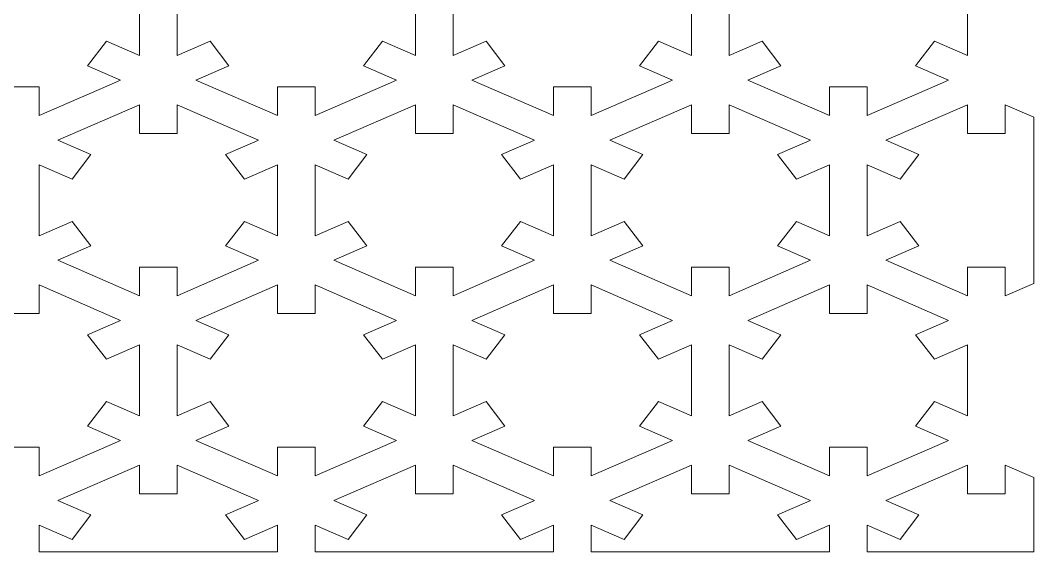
# Model space of a CAD drawing. Header units: millimetres. Extents: x -1200 to 1200, y -590 to 590.
# Drawn here: x 75 to 1200, y -590 to 0 of the extents above; entities that cross this region are included whole.
import ezdxf

# ---------------------------------------------------------------- set-up
doc = ezdxf.new("R2010")
doc.units = ezdxf.units.MM
doc.header["$MEASUREMENT"] = 0
doc.layers.add('Layer 1', color=7, linetype='Continuous')

msp = doc.modelspace()

# ---------------------------------------------------------------- linework, layer by layer
at = {"layer": 'Layer 1', "color": 250, "lineweight": 9}
for points, knots in [([(-16.7009, 28.7387), (-16.7009, 28.7387), (0.2729, 50.9028), (0.2729, 50.9028), (0.2729, 50.9028), (-36.4021, 66.8659), (-36.4021, 66.8659), (-36.4021, 66.8659), (54.1144, 106.264), (54.1144, 106.264), (54.1144, 106.264), (54.1144, 74.3412), (54.1144, 74.3412), (54.1144, 74.3412), (54.1233, 74.3412), (54.1233, 74.3412), (54.1233, 74.3412), (95.8897, 74.3414), (95.8897, 74.3414), (95.8897, 74.3414), (95.8983, 74.3414), (95.8983, 74.3414), (95.8983, 74.3414), (95.898, 106.2632), (95.898, 106.2632), (95.898, 106.2632), (186.4109, 66.8671), (186.4109, 66.8671), (186.4109, 66.8671), (149.7317, 50.9024), (149.7317, 50.9024), (149.7317, 50.9024), (170.619, 23.628), (170.619, 23.628), (170.619, 23.628), (170.6253, 23.6307), (170.6253, 23.6307), (170.6253, 23.6307), (170.6274, 23.628), (170.6274, 23.628), (170.6274, 23.628), (207.2942, 39.5874), (207.2942, 39.5874), (207.2942, 39.5874), (207.2943, -39.2088), (207.2943, -39.2088), (207.2943, -39.2088), (170.6276, -23.2494), (170.6276, -23.2494), (170.6276, -23.2494), (170.6255, -23.2521), (170.6255, -23.2521), (170.6255, -23.2521), (170.6192, -23.2494), (170.6192, -23.2494), (170.6192, -23.2494), (149.7319, -50.5238), (149.7319, -50.5238), (149.7319, -50.5238), (186.4111, -66.4886), (186.4111, -66.4886), (186.4111, -66.4886), (173.8065, -71.9748), (173.8065, -71.9748), (173.8065, -71.9748), (95.8976, -105.8852), (95.8976, -105.8852), (95.8976, -105.8852), (95.8975, -73.9626), (95.8975, -73.9626), (95.8975, -73.9626), (95.8888, -73.9626), (95.8888, -73.9626), (95.8888, -73.9626), (54.1228, -73.9624), (54.1228, -73.9624), (54.1228, -73.9624), (54.1141, -73.9624), (54.1141, -73.9624), (54.1141, -73.9624), (54.1141, -105.8852), (54.1141, -105.8852), (54.1141, -105.8852), (-36.4029, -66.4869), (-36.4029, -66.4869), (-36.4029, -66.4869), (0.2721, -50.5237), (0.2721, -50.5237), (0.2721, -50.5237), (0.2721, -50.5235), (0.2721, -50.5235), (0.2721, -50.5235), (-20.6155, -23.2491), (-20.6155, -23.2491), (-20.6155, -23.2491), (-57.29, -39.212), (-57.29, -39.212), (-57.29, -39.212), (-57.2902, 39.5909), (-57.2902, 39.5909), (-57.2902, 39.5909), (-20.615, 23.6277), (-20.615, 23.6277), (-20.615, 23.6277), (-16.7009, 28.7387), (-16.7009, 28.7387)], [0, 0, 0, 0, 0.028571429, 0.028571429, 0.028571429, 0.057142857, 0.057142857, 0.057142857, 0.085714286, 0.085714286, 0.085714286, 0.114285714, 0.114285714, 0.114285714, 0.142857143, 0.142857143, 0.142857143, 0.171428571, 0.171428571, 0.171428571, 0.2, 0.2, 0.2, 0.228571429, 0.228571429, 0.228571429, 0.257142857, 0.257142857, 0.257142857, 0.285714286, 0.285714286, 0.285714286, 0.314285714, 0.314285714, 0.314285714, 0.342857143, 0.342857143, 0.342857143, 0.371428571, 0.371428571, 0.371428571, 0.4, 0.4, 0.4, 0.428571429, 0.428571429, 0.428571429, 0.457142857, 0.457142857, 0.457142857, 0.485714286, 0.485714286, 0.485714286, 0.514285714, 0.514285714, 0.514285714, 0.542857143, 0.542857143, 0.542857143, 0.571428571, 0.571428571, 0.571428571, 0.6, 0.6, 0.6, 0.628571429, 0.628571429, 0.628571429, 0.657142857, 0.657142857, 0.657142857, 0.685714286, 0.685714286, 0.685714286, 0.714285714, 0.714285714, 0.714285714, 0.742857143, 0.742857143, 0.742857143, 0.771428571, 0.771428571, 0.771428571, 0.8, 0.8, 0.8, 0.828571429, 0.828571429, 0.828571429, 0.857142857, 0.857142857, 0.857142857, 0.885714286, 0.885714286, 0.885714286, 0.914285714, 0.914285714, 0.914285714, 0.942857143, 0.942857143, 0.942857143, 0.971428571, 0.971428571, 0.971428571, 1, 1, 1, 1]), ([(289.6673, 28.7387), (289.6673, 28.7387), (306.6414, 50.9028), (306.6414, 50.9028), (306.6414, 50.9028), (269.9663, 66.8659), (269.9663, 66.8659), (269.9663, 66.8659), (360.4831, 106.264), (360.4831, 106.264), (360.4831, 106.264), (360.4831, 74.3412), (360.4831, 74.3412), (360.4831, 74.3412), (360.4916, 74.3412), (360.4916, 74.3412), (360.4916, 74.3412), (402.2583, 74.3414), (402.2583, 74.3414), (402.2583, 74.3414), (402.2668, 74.3414), (402.2668, 74.3414), (402.2668, 74.3414), (402.2666, 106.2632), (402.2666, 106.2632), (402.2666, 106.2632), (492.7794, 66.8671), (492.7794, 66.8671), (492.7794, 66.8671), (456.1001, 50.9024), (456.1001, 50.9024), (456.1001, 50.9024), (476.9876, 23.628), (476.9876, 23.628), (476.9876, 23.628), (476.9938, 23.6307), (476.9938, 23.6307), (476.9938, 23.6307), (476.9959, 23.628), (476.9959, 23.628), (476.9959, 23.628), (513.6625, 39.5874), (513.6625, 39.5874), (513.6625, 39.5874), (513.6627, -39.2088), (513.6627, -39.2088), (513.6627, -39.2088), (476.9961, -23.2494), (476.9961, -23.2494), (476.9961, -23.2494), (476.994, -23.2521), (476.994, -23.2521), (476.994, -23.2521), (476.9878, -23.2494), (476.9878, -23.2494), (476.9878, -23.2494), (456.1003, -50.5238), (456.1003, -50.5238), (456.1003, -50.5238), (492.7796, -66.4886), (492.7796, -66.4886), (492.7796, -66.4886), (480.1748, -71.9748), (480.1748, -71.9748), (480.1748, -71.9748), (402.2662, -105.8852), (402.2662, -105.8852), (402.2662, -105.8852), (402.266, -73.9626), (402.266, -73.9626), (402.266, -73.9626), (402.2575, -73.9626), (402.2575, -73.9626), (402.2575, -73.9626), (360.4912, -73.9624), (360.4912, -73.9624), (360.4912, -73.9624), (360.4826, -73.9624), (360.4826, -73.9624), (360.4826, -73.9624), (360.4826, -105.8852), (360.4826, -105.8852), (360.4826, -105.8852), (269.9655, -66.4869), (269.9655, -66.4869), (269.9655, -66.4869), (306.6406, -50.5237), (306.6406, -50.5237), (306.6406, -50.5237), (306.6406, -50.5235), (306.6406, -50.5235), (306.6406, -50.5235), (285.753, -23.2491), (285.753, -23.2491), (285.753, -23.2491), (249.0784, -39.212), (249.0784, -39.212), (249.0784, -39.212), (249.0782, 39.5909), (249.0782, 39.5909), (249.0782, 39.5909), (285.7535, 23.6277), (285.7535, 23.6277), (285.7535, 23.6277), (289.6673, 28.7387), (289.6673, 28.7387)], [0, 0, 0, 0, 0.028571429, 0.028571429, 0.028571429, 0.057142857, 0.057142857, 0.057142857, 0.085714286, 0.085714286, 0.085714286, 0.114285714, 0.114285714, 0.114285714, 0.142857143, 0.142857143, 0.142857143, 0.171428571, 0.171428571, 0.171428571, 0.2, 0.2, 0.2, 0.228571429, 0.228571429, 0.228571429, 0.257142857, 0.257142857, 0.257142857, 0.285714286, 0.285714286, 0.285714286, 0.314285714, 0.314285714, 0.314285714, 0.342857143, 0.342857143, 0.342857143, 0.371428571, 0.371428571, 0.371428571, 0.4, 0.4, 0.4, 0.428571429, 0.428571429, 0.428571429, 0.457142857, 0.457142857, 0.457142857, 0.485714286, 0.485714286, 0.485714286, 0.514285714, 0.514285714, 0.514285714, 0.542857143, 0.542857143, 0.542857143, 0.571428571, 0.571428571, 0.571428571, 0.6, 0.6, 0.6, 0.628571429, 0.628571429, 0.628571429, 0.657142857, 0.657142857, 0.657142857, 0.685714286, 0.685714286, 0.685714286, 0.714285714, 0.714285714, 0.714285714, 0.742857143, 0.742857143, 0.742857143, 0.771428571, 0.771428571, 0.771428571, 0.8, 0.8, 0.8, 0.828571429, 0.828571429, 0.828571429, 0.857142857, 0.857142857, 0.857142857, 0.885714286, 0.885714286, 0.885714286, 0.914285714, 0.914285714, 0.914285714, 0.942857143, 0.942857143, 0.942857143, 0.971428571, 0.971428571, 0.971428571, 1, 1, 1, 1]), ([(596.0357, 28.7387), (596.0357, 28.7387), (613.0098, 50.9028), (613.0098, 50.9028), (613.0098, 50.9028), (576.3347, 66.8659), (576.3347, 66.8659), (576.3347, 66.8659), (666.8513, 106.264), (666.8513, 106.264), (666.8513, 106.264), (666.8513, 74.3412), (666.8513, 74.3412), (666.8513, 74.3412), (666.86, 74.3412), (666.86, 74.3412), (666.86, 74.3412), (708.6266, 74.3414), (708.6266, 74.3414), (708.6266, 74.3414), (708.6352, 74.3414), (708.6352, 74.3414), (708.6352, 74.3414), (708.635, 106.2632), (708.635, 106.2632), (708.635, 106.2632), (799.1478, 66.8671), (799.1478, 66.8671), (799.1478, 66.8671), (762.4684, 50.9024), (762.4684, 50.9024), (762.4684, 50.9024), (783.3559, 23.628), (783.3559, 23.628), (783.3559, 23.628), (783.3622, 23.6307), (783.3622, 23.6307), (783.3622, 23.6307), (783.3643, 23.628), (783.3643, 23.628), (783.3643, 23.628), (820.0311, 39.5874), (820.0311, 39.5874), (820.0311, 39.5874), (820.0312, -39.2088), (820.0312, -39.2088), (820.0312, -39.2088), (783.3645, -23.2494), (783.3645, -23.2494), (783.3645, -23.2494), (783.3624, -23.2521), (783.3624, -23.2521), (783.3624, -23.2521), (783.3561, -23.2494), (783.3561, -23.2494), (783.3561, -23.2494), (762.4686, -50.5238), (762.4686, -50.5238), (762.4686, -50.5238), (799.1479, -66.4886), (799.1479, -66.4886), (799.1479, -66.4886), (786.5431, -71.9748), (786.5431, -71.9748), (786.5431, -71.9748), (708.6345, -105.8852), (708.6345, -105.8852), (708.6345, -105.8852), (708.6344, -73.9626), (708.6344, -73.9626), (708.6344, -73.9626), (708.6258, -73.9626), (708.6258, -73.9626), (708.6258, -73.9626), (666.8595, -73.9624), (666.8595, -73.9624), (666.8595, -73.9624), (666.851, -73.9624), (666.851, -73.9624), (666.851, -73.9624), (666.851, -105.8852), (666.851, -105.8852), (666.851, -105.8852), (576.3338, -66.4869), (576.3338, -66.4869), (576.3338, -66.4869), (613.009, -50.5237), (613.009, -50.5237), (613.009, -50.5237), (613.009, -50.5235), (613.009, -50.5235), (613.009, -50.5235), (592.1214, -23.2491), (592.1214, -23.2491), (592.1214, -23.2491), (555.4467, -39.212), (555.4467, -39.212), (555.4467, -39.212), (555.4464, 39.5909), (555.4464, 39.5909), (555.4464, 39.5909), (592.1219, 23.6277), (592.1219, 23.6277), (592.1219, 23.6277), (596.0357, 28.7387), (596.0357, 28.7387)], [0, 0, 0, 0, 0.028571429, 0.028571429, 0.028571429, 0.057142857, 0.057142857, 0.057142857, 0.085714286, 0.085714286, 0.085714286, 0.114285714, 0.114285714, 0.114285714, 0.142857143, 0.142857143, 0.142857143, 0.171428571, 0.171428571, 0.171428571, 0.2, 0.2, 0.2, 0.228571429, 0.228571429, 0.228571429, 0.257142857, 0.257142857, 0.257142857, 0.285714286, 0.285714286, 0.285714286, 0.314285714, 0.314285714, 0.314285714, 0.342857143, 0.342857143, 0.342857143, 0.371428571, 0.371428571, 0.371428571, 0.4, 0.4, 0.4, 0.428571429, 0.428571429, 0.428571429, 0.457142857, 0.457142857, 0.457142857, 0.485714286, 0.485714286, 0.485714286, 0.514285714, 0.514285714, 0.514285714, 0.542857143, 0.542857143, 0.542857143, 0.571428571, 0.571428571, 0.571428571, 0.6, 0.6, 0.6, 0.628571429, 0.628571429, 0.628571429, 0.657142857, 0.657142857, 0.657142857, 0.685714286, 0.685714286, 0.685714286, 0.714285714, 0.714285714, 0.714285714, 0.742857143, 0.742857143, 0.742857143, 0.771428571, 0.771428571, 0.771428571, 0.8, 0.8, 0.8, 0.828571429, 0.828571429, 0.828571429, 0.857142857, 0.857142857, 0.857142857, 0.885714286, 0.885714286, 0.885714286, 0.914285714, 0.914285714, 0.914285714, 0.942857143, 0.942857143, 0.942857143, 0.971428571, 0.971428571, 0.971428571, 1, 1, 1, 1]), ([(902.4043, 28.7387), (902.4043, 28.7387), (919.3781, 50.9028), (919.3781, 50.9028), (919.3781, 50.9028), (882.7032, 66.8659), (882.7032, 66.8659), (882.7032, 66.8659), (973.22, 106.264), (973.22, 106.264), (973.22, 106.264), (973.22, 74.3412), (973.22, 74.3412), (973.22, 74.3412), (973.2285, 74.3412), (973.2285, 74.3412), (973.2285, 74.3412), (1014.995, 74.3414), (1014.995, 74.3414), (1014.995, 74.3414), (1015.0035, 74.3414), (1015.0035, 74.3414), (1015.0035, 74.3414), (1015.0033, 106.2632), (1015.0033, 106.2632), (1015.0033, 106.2632), (1105.516, 66.8671), (1105.516, 66.8671), (1105.516, 66.8671), (1068.837, 50.9024), (1068.837, 50.9024), (1068.837, 50.9024), (1089.7245, 23.628), (1089.7245, 23.628), (1089.7245, 23.628), (1089.7307, 23.6307), (1089.7307, 23.6307), (1089.7307, 23.6307), (1089.7328, 23.628), (1089.7328, 23.628), (1089.7328, 23.628), (1126.3994, 39.5874), (1126.3994, 39.5874), (1126.3994, 39.5874), (1126.3996, -39.2088), (1126.3996, -39.2088), (1126.3996, -39.2088), (1089.733, -23.2494), (1089.733, -23.2494), (1089.733, -23.2494), (1089.7309, -23.2521), (1089.7309, -23.2521), (1089.7309, -23.2521), (1089.7247, -23.2494), (1089.7247, -23.2494), (1089.7247, -23.2494), (1068.8372, -50.5238), (1068.8372, -50.5238), (1068.8372, -50.5238), (1105.5163, -66.4886), (1105.5163, -66.4886), (1105.5163, -66.4886), (1092.9117, -71.9748), (1092.9117, -71.9748), (1092.9117, -71.9748), (1015.0029, -105.8852), (1015.0029, -105.8852), (1015.0029, -105.8852), (1015.0027, -73.9626), (1015.0027, -73.9626), (1015.0027, -73.9626), (1014.9941, -73.9626), (1014.9941, -73.9626), (1014.9941, -73.9626), (973.228, -73.9624), (973.228, -73.9624), (973.228, -73.9624), (973.2195, -73.9624), (973.2195, -73.9624), (973.2195, -73.9624), (973.2195, -105.8852), (973.2195, -105.8852), (973.2195, -105.8852), (882.7024, -66.4869), (882.7024, -66.4869), (882.7024, -66.4869), (919.3772, -50.5237), (919.3772, -50.5237), (919.3772, -50.5237), (919.3772, -50.5235), (919.3772, -50.5235), (919.3772, -50.5235), (898.4898, -23.2491), (898.4898, -23.2491), (898.4898, -23.2491), (861.8153, -39.212), (861.8153, -39.212), (861.8153, -39.212), (861.8151, 39.5909), (861.8151, 39.5909), (861.8151, 39.5909), (898.4902, 23.6277), (898.4902, 23.6277), (898.4902, 23.6277), (902.4043, 28.7387), (902.4043, 28.7387)], [0, 0, 0, 0, 0.028571429, 0.028571429, 0.028571429, 0.057142857, 0.057142857, 0.057142857, 0.085714286, 0.085714286, 0.085714286, 0.114285714, 0.114285714, 0.114285714, 0.142857143, 0.142857143, 0.142857143, 0.171428571, 0.171428571, 0.171428571, 0.2, 0.2, 0.2, 0.228571429, 0.228571429, 0.228571429, 0.257142857, 0.257142857, 0.257142857, 0.285714286, 0.285714286, 0.285714286, 0.314285714, 0.314285714, 0.314285714, 0.342857143, 0.342857143, 0.342857143, 0.371428571, 0.371428571, 0.371428571, 0.4, 0.4, 0.4, 0.428571429, 0.428571429, 0.428571429, 0.457142857, 0.457142857, 0.457142857, 0.485714286, 0.485714286, 0.485714286, 0.514285714, 0.514285714, 0.514285714, 0.542857143, 0.542857143, 0.542857143, 0.571428571, 0.571428571, 0.571428571, 0.6, 0.6, 0.6, 0.628571429, 0.628571429, 0.628571429, 0.657142857, 0.657142857, 0.657142857, 0.685714286, 0.685714286, 0.685714286, 0.714285714, 0.714285714, 0.714285714, 0.742857143, 0.742857143, 0.742857143, 0.771428571, 0.771428571, 0.771428571, 0.8, 0.8, 0.8, 0.828571429, 0.828571429, 0.828571429, 0.857142857, 0.857142857, 0.857142857, 0.885714286, 0.885714286, 0.885714286, 0.914285714, 0.914285714, 0.914285714, 0.942857143, 0.942857143, 0.942857143, 0.971428571, 0.971428571, 0.971428571, 1, 1, 1, 1]), ([(360.4828, -239.2409), (360.4828, -239.2409), (323.8081, -223.278), (323.8081, -223.278), (323.8081, -223.278), (323.8077, -223.2788), (323.8077, -223.2788), (323.8077, -223.2788), (302.921, -250.5521), (302.921, -250.5521), (302.921, -250.5521), (302.9202, -250.553), (302.9202, -250.553), (302.9202, -250.553), (339.5945, -266.5156), (339.5945, -266.5156), (339.5945, -266.5156), (249.0782, -305.914), (249.0782, -305.914), (249.0782, -305.914), (249.0779, -273.9911), (249.0779, -273.9911), (249.0779, -273.9911), (249.0694, -273.9911), (249.0694, -273.9911), (249.0694, -273.9911), (207.3032, -273.991), (207.3032, -273.991), (207.3032, -273.991), (207.2946, -273.991), (207.2946, -273.991), (207.2946, -273.991), (207.2946, -305.9136), (207.2946, -305.9136), (207.2946, -305.9136), (116.7822, -266.5173), (116.7822, -266.5173), (116.7822, -266.5173), (153.4605, -250.5528), (153.4605, -250.5528), (153.4605, -250.5528), (132.573, -223.2785), (132.573, -223.2785), (132.573, -223.2785), (132.5675, -223.2808), (132.5675, -223.2808), (132.5675, -223.2808), (132.5651, -223.2777), (132.5651, -223.2777), (132.5651, -223.2777), (95.8983, -239.2371), (95.8983, -239.2371), (95.8983, -239.2371), (95.898, -160.4411), (95.898, -160.4411), (95.898, -160.4411), (132.5654, -176.4008), (132.5654, -176.4008), (132.5654, -176.4008), (132.567, -176.3988), (132.567, -176.3988), (132.567, -176.3988), (132.5734, -176.4016), (132.5734, -176.4016), (132.5734, -176.4016), (153.4603, -149.1267), (153.4603, -149.1267), (153.4603, -149.1267), (116.7814, -133.1617), (116.7814, -133.1617), (116.7814, -133.1617), (207.2946, -93.7653), (207.2946, -93.7653), (207.2946, -93.7653), (207.2946, -125.6881), (207.2946, -125.6881), (207.2946, -125.6881), (207.3032, -125.6881), (207.3032, -125.6881), (207.3032, -125.6881), (249.0698, -125.6879), (249.0698, -125.6879), (249.0698, -125.6879), (249.0784, -125.6879), (249.0784, -125.6879), (249.0784, -125.6879), (249.0782, -93.7661), (249.0782, -93.7661), (249.0782, -93.7661), (339.595, -133.1638), (339.595, -133.1638), (339.595, -133.1638), (335.5404, -134.9287), (335.5404, -134.9287), (335.5404, -134.9287), (302.92, -149.1268), (302.92, -149.1268), (302.92, -149.1268), (302.92, -149.127), (302.92, -149.127), (302.92, -149.127), (323.8075, -176.4013), (323.8075, -176.4013), (323.8075, -176.4013), (360.4826, -160.4383), (360.4826, -160.4383), (360.4826, -160.4383), (360.4828, -239.2409), (360.4828, -239.2409)], [0, 0, 0, 0, 0.027777778, 0.027777778, 0.027777778, 0.055555556, 0.055555556, 0.055555556, 0.083333333, 0.083333333, 0.083333333, 0.111111111, 0.111111111, 0.111111111, 0.138888889, 0.138888889, 0.138888889, 0.166666667, 0.166666667, 0.166666667, 0.194444444, 0.194444444, 0.194444444, 0.222222222, 0.222222222, 0.222222222, 0.25, 0.25, 0.25, 0.277777778, 0.277777778, 0.277777778, 0.305555556, 0.305555556, 0.305555556, 0.333333333, 0.333333333, 0.333333333, 0.361111111, 0.361111111, 0.361111111, 0.388888889, 0.388888889, 0.388888889, 0.416666667, 0.416666667, 0.416666667, 0.444444444, 0.444444444, 0.444444444, 0.472222222, 0.472222222, 0.472222222, 0.5, 0.5, 0.5, 0.527777778, 0.527777778, 0.527777778, 0.555555556, 0.555555556, 0.555555556, 0.583333333, 0.583333333, 0.583333333, 0.611111111, 0.611111111, 0.611111111, 0.638888889, 0.638888889, 0.638888889, 0.666666667, 0.666666667, 0.666666667, 0.694444444, 0.694444444, 0.694444444, 0.722222222, 0.722222222, 0.722222222, 0.75, 0.75, 0.75, 0.777777778, 0.777777778, 0.777777778, 0.805555556, 0.805555556, 0.805555556, 0.833333333, 0.833333333, 0.833333333, 0.861111111, 0.861111111, 0.861111111, 0.888888889, 0.888888889, 0.888888889, 0.916666667, 0.916666667, 0.916666667, 0.944444444, 0.944444444, 0.944444444, 0.972222222, 0.972222222, 0.972222222, 1, 1, 1, 1]), ([(666.8511, -239.2409), (666.8511, -239.2409), (630.1766, -223.278), (630.1766, -223.278), (630.1766, -223.278), (630.1763, -223.2788), (630.1763, -223.2788), (630.1763, -223.2788), (609.2895, -250.5521), (609.2895, -250.5521), (609.2895, -250.5521), (609.2887, -250.553), (609.2887, -250.553), (609.2887, -250.553), (645.9629, -266.5156), (645.9629, -266.5156), (645.9629, -266.5156), (555.4464, -305.914), (555.4464, -305.914), (555.4464, -305.914), (555.4463, -273.9911), (555.4463, -273.9911), (555.4463, -273.9911), (555.4377, -273.9911), (555.4377, -273.9911), (555.4377, -273.9911), (513.6717, -273.991), (513.6717, -273.991), (513.6717, -273.991), (513.663, -273.991), (513.663, -273.991), (513.663, -273.991), (513.663, -305.9136), (513.663, -305.9136), (513.663, -305.9136), (423.1507, -266.5173), (423.1507, -266.5173), (423.1507, -266.5173), (459.8288, -250.5528), (459.8288, -250.5528), (459.8288, -250.5528), (438.9413, -223.2785), (438.9413, -223.2785), (438.9413, -223.2785), (438.9359, -223.2808), (438.9359, -223.2808), (438.9359, -223.2808), (438.9334, -223.2777), (438.9334, -223.2777), (438.9334, -223.2777), (402.2668, -239.2371), (402.2668, -239.2371), (402.2668, -239.2371), (402.2666, -160.4411), (402.2666, -160.4411), (402.2666, -160.4411), (438.9338, -176.4008), (438.9338, -176.4008), (438.9338, -176.4008), (438.9352, -176.3988), (438.9352, -176.3988), (438.9352, -176.3988), (438.9418, -176.4016), (438.9418, -176.4016), (438.9418, -176.4016), (459.8286, -149.1267), (459.8286, -149.1267), (459.8286, -149.1267), (423.1499, -133.1617), (423.1499, -133.1617), (423.1499, -133.1617), (513.663, -93.7653), (513.663, -93.7653), (513.663, -93.7653), (513.663, -125.6881), (513.663, -125.6881), (513.663, -125.6881), (513.6717, -125.6881), (513.6717, -125.6881), (513.6717, -125.6881), (555.4382, -125.6879), (555.4382, -125.6879), (555.4382, -125.6879), (555.4467, -125.6879), (555.4467, -125.6879), (555.4467, -125.6879), (555.4464, -93.7661), (555.4464, -93.7661), (555.4464, -93.7661), (645.9634, -133.1638), (645.9634, -133.1638), (645.9634, -133.1638), (641.9086, -134.9287), (641.9086, -134.9287), (641.9086, -134.9287), (609.2885, -149.1268), (609.2885, -149.1268), (609.2885, -149.1268), (609.2885, -149.127), (609.2885, -149.127), (609.2885, -149.127), (630.176, -176.4013), (630.176, -176.4013), (630.176, -176.4013), (666.851, -160.4383), (666.851, -160.4383), (666.851, -160.4383), (666.8511, -239.2409), (666.8511, -239.2409)], [0, 0, 0, 0, 0.027777778, 0.027777778, 0.027777778, 0.055555556, 0.055555556, 0.055555556, 0.083333333, 0.083333333, 0.083333333, 0.111111111, 0.111111111, 0.111111111, 0.138888889, 0.138888889, 0.138888889, 0.166666667, 0.166666667, 0.166666667, 0.194444444, 0.194444444, 0.194444444, 0.222222222, 0.222222222, 0.222222222, 0.25, 0.25, 0.25, 0.277777778, 0.277777778, 0.277777778, 0.305555556, 0.305555556, 0.305555556, 0.333333333, 0.333333333, 0.333333333, 0.361111111, 0.361111111, 0.361111111, 0.388888889, 0.388888889, 0.388888889, 0.416666667, 0.416666667, 0.416666667, 0.444444444, 0.444444444, 0.444444444, 0.472222222, 0.472222222, 0.472222222, 0.5, 0.5, 0.5, 0.527777778, 0.527777778, 0.527777778, 0.555555556, 0.555555556, 0.555555556, 0.583333333, 0.583333333, 0.583333333, 0.611111111, 0.611111111, 0.611111111, 0.638888889, 0.638888889, 0.638888889, 0.666666667, 0.666666667, 0.666666667, 0.694444444, 0.694444444, 0.694444444, 0.722222222, 0.722222222, 0.722222222, 0.75, 0.75, 0.75, 0.777777778, 0.777777778, 0.777777778, 0.805555556, 0.805555556, 0.805555556, 0.833333333, 0.833333333, 0.833333333, 0.861111111, 0.861111111, 0.861111111, 0.888888889, 0.888888889, 0.888888889, 0.916666667, 0.916666667, 0.916666667, 0.944444444, 0.944444444, 0.944444444, 0.972222222, 0.972222222, 0.972222222, 1, 1, 1, 1]), ([(973.2197, -239.2409), (973.2197, -239.2409), (936.545, -223.278), (936.545, -223.278), (936.545, -223.278), (936.5445, -223.2788), (936.5445, -223.2788), (936.5445, -223.2788), (915.6579, -250.5521), (915.6579, -250.5521), (915.6579, -250.5521), (915.6571, -250.553), (915.6571, -250.553), (915.6571, -250.553), (952.3314, -266.5156), (952.3314, -266.5156), (952.3314, -266.5156), (861.8151, -305.914), (861.8151, -305.914), (861.8151, -305.914), (861.8148, -273.9911), (861.8148, -273.9911), (861.8148, -273.9911), (861.8063, -273.9911), (861.8063, -273.9911), (861.8063, -273.9911), (820.0401, -273.991), (820.0401, -273.991), (820.0401, -273.991), (820.0315, -273.991), (820.0315, -273.991), (820.0315, -273.991), (820.0315, -305.9136), (820.0315, -305.9136), (820.0315, -305.9136), (729.5191, -266.5173), (729.5191, -266.5173), (729.5191, -266.5173), (766.1974, -250.5528), (766.1974, -250.5528), (766.1974, -250.5528), (745.3099, -223.2785), (745.3099, -223.2785), (745.3099, -223.2785), (745.3045, -223.2808), (745.3045, -223.2808), (745.3045, -223.2808), (745.302, -223.2777), (745.302, -223.2777), (745.302, -223.2777), (708.6352, -239.2371), (708.6352, -239.2371), (708.6352, -239.2371), (708.635, -160.4411), (708.635, -160.4411), (708.635, -160.4411), (745.3024, -176.4008), (745.3024, -176.4008), (745.3024, -176.4008), (745.3039, -176.3988), (745.3039, -176.3988), (745.3039, -176.3988), (745.3103, -176.4016), (745.3103, -176.4016), (745.3103, -176.4016), (766.1971, -149.1267), (766.1971, -149.1267), (766.1971, -149.1267), (729.5183, -133.1617), (729.5183, -133.1617), (729.5183, -133.1617), (820.0315, -93.7653), (820.0315, -93.7653), (820.0315, -93.7653), (820.0315, -125.6881), (820.0315, -125.6881), (820.0315, -125.6881), (820.0401, -125.6881), (820.0401, -125.6881), (820.0401, -125.6881), (861.8067, -125.6879), (861.8067, -125.6879), (861.8067, -125.6879), (861.8153, -125.6879), (861.8153, -125.6879), (861.8153, -125.6879), (861.8151, -93.7661), (861.8151, -93.7661), (861.8151, -93.7661), (952.332, -133.1638), (952.332, -133.1638), (952.332, -133.1638), (948.2773, -134.9287), (948.2773, -134.9287), (948.2773, -134.9287), (915.6569, -149.1268), (915.6569, -149.1268), (915.6569, -149.1268), (915.6569, -149.127), (915.6569, -149.127), (915.6569, -149.127), (936.5444, -176.4013), (936.5444, -176.4013), (936.5444, -176.4013), (973.2195, -160.4383), (973.2195, -160.4383), (973.2195, -160.4383), (973.2197, -239.2409), (973.2197, -239.2409)], [0, 0, 0, 0, 0.027777778, 0.027777778, 0.027777778, 0.055555556, 0.055555556, 0.055555556, 0.083333333, 0.083333333, 0.083333333, 0.111111111, 0.111111111, 0.111111111, 0.138888889, 0.138888889, 0.138888889, 0.166666667, 0.166666667, 0.166666667, 0.194444444, 0.194444444, 0.194444444, 0.222222222, 0.222222222, 0.222222222, 0.25, 0.25, 0.25, 0.277777778, 0.277777778, 0.277777778, 0.305555556, 0.305555556, 0.305555556, 0.333333333, 0.333333333, 0.333333333, 0.361111111, 0.361111111, 0.361111111, 0.388888889, 0.388888889, 0.388888889, 0.416666667, 0.416666667, 0.416666667, 0.444444444, 0.444444444, 0.444444444, 0.472222222, 0.472222222, 0.472222222, 0.5, 0.5, 0.5, 0.527777778, 0.527777778, 0.527777778, 0.555555556, 0.555555556, 0.555555556, 0.583333333, 0.583333333, 0.583333333, 0.611111111, 0.611111111, 0.611111111, 0.638888889, 0.638888889, 0.638888889, 0.666666667, 0.666666667, 0.666666667, 0.694444444, 0.694444444, 0.694444444, 0.722222222, 0.722222222, 0.722222222, 0.75, 0.75, 0.75, 0.777777778, 0.777777778, 0.777777778, 0.805555556, 0.805555556, 0.805555556, 0.833333333, 0.833333333, 0.833333333, 0.861111111, 0.861111111, 0.861111111, 0.888888889, 0.888888889, 0.888888889, 0.916666667, 0.916666667, 0.916666667, 0.944444444, 0.944444444, 0.944444444, 0.972222222, 0.972222222, 0.972222222, 1, 1, 1, 1]), ([(1199.95, -107.5924), (1199.95, -107.5924), (1168.1834, -93.7661), (1168.1834, -93.7661), (1168.1834, -93.7661), (1168.1836, -125.6879), (1168.1836, -125.6879), (1168.1836, -125.6879), (1168.1751, -125.6879), (1168.1751, -125.6879), (1168.1751, -125.6879), (1126.4084, -125.6881), (1126.4084, -125.6881), (1126.4084, -125.6881), (1126.3999, -125.6881), (1126.3999, -125.6881), (1126.3999, -125.6881), (1126.3999, -93.7653), (1126.3999, -93.7653), (1126.3999, -93.7653), (1035.8866, -133.1617), (1035.8866, -133.1617), (1035.8866, -133.1617), (1072.5655, -149.1267), (1072.5655, -149.1267), (1072.5655, -149.1267), (1051.6787, -176.4016), (1051.6787, -176.4016), (1051.6787, -176.4016), (1051.6721, -176.3988), (1051.6721, -176.3988), (1051.6721, -176.3988), (1051.6707, -176.4008), (1051.6707, -176.4008), (1051.6707, -176.4008), (1015.0033, -160.4411), (1015.0033, -160.4411), (1015.0033, -160.4411), (1015.0035, -239.2371), (1015.0035, -239.2371), (1015.0035, -239.2371), (1051.6703, -223.2777), (1051.6703, -223.2777), (1051.6703, -223.2777), (1051.6728, -223.2808), (1051.6728, -223.2808), (1051.6728, -223.2808), (1051.6782, -223.2785), (1051.6782, -223.2785), (1051.6782, -223.2785), (1072.5658, -250.5528), (1072.5658, -250.5528), (1072.5658, -250.5528), (1035.8875, -266.5173), (1035.8875, -266.5173), (1035.8875, -266.5173), (1126.3999, -305.9136), (1126.3999, -305.9136), (1126.3999, -305.9136), (1126.3999, -273.991), (1126.3999, -273.991), (1126.3999, -273.991), (1126.4084, -273.991), (1126.4084, -273.991), (1126.4084, -273.991), (1168.1746, -273.9911), (1168.1746, -273.9911), (1168.1746, -273.9911), (1168.1832, -273.9911), (1168.1832, -273.9911), (1168.1832, -273.9911), (1168.1834, -305.914), (1168.1834, -305.914), (1168.1834, -305.914), (1199.95, -292.0873), (1199.95, -292.0873), (1199.95, -292.0873), (1199.95, -107.5924), (1199.95, -107.5924)], [0, 0, 0, 0, 0.038461538, 0.038461538, 0.038461538, 0.076923077, 0.076923077, 0.076923077, 0.115384615, 0.115384615, 0.115384615, 0.153846154, 0.153846154, 0.153846154, 0.192307692, 0.192307692, 0.192307692, 0.230769231, 0.230769231, 0.230769231, 0.269230769, 0.269230769, 0.269230769, 0.307692308, 0.307692308, 0.307692308, 0.346153846, 0.346153846, 0.346153846, 0.384615385, 0.384615385, 0.384615385, 0.423076923, 0.423076923, 0.423076923, 0.461538462, 0.461538462, 0.461538462, 0.5, 0.5, 0.5, 0.538461538, 0.538461538, 0.538461538, 0.576923077, 0.576923077, 0.576923077, 0.615384615, 0.615384615, 0.615384615, 0.653846154, 0.653846154, 0.653846154, 0.692307692, 0.692307692, 0.692307692, 0.730769231, 0.730769231, 0.730769231, 0.769230769, 0.769230769, 0.769230769, 0.807692308, 0.807692308, 0.807692308, 0.846153846, 0.846153846, 0.846153846, 0.884615385, 0.884615385, 0.884615385, 0.923076923, 0.923076923, 0.923076923, 0.961538462, 0.961538462, 0.961538462, 1, 1, 1, 1]), ([(-20.6147, -376.43), (-20.6147, -376.43), (0.2729, -349.1557), (0.2729, -349.1557), (0.2729, -349.1557), (0.2721, -349.1554), (0.2721, -349.1554), (0.2721, -349.1554), (0.2723, -349.1552), (0.2723, -349.1552), (0.2723, -349.1552), (-36.4016, -333.1925), (-36.4016, -333.1925), (-36.4016, -333.1925), (54.1144, -293.7945), (54.1144, -293.7945), (54.1144, -293.7945), (54.1144, -325.7173), (54.1144, -325.7173), (54.1144, -325.7173), (54.1233, -325.7173), (54.1233, -325.7173), (54.1233, -325.7173), (95.8897, -325.7171), (95.8897, -325.7171), (95.8897, -325.7171), (95.8983, -325.7171), (95.8983, -325.7171), (95.8983, -325.7171), (95.898, -293.7953), (95.898, -293.7953), (95.898, -293.7953), (186.4102, -333.1911), (186.4102, -333.1911), (186.4102, -333.1911), (149.7322, -349.1554), (149.7322, -349.1554), (149.7322, -349.1554), (170.6195, -376.4297), (170.6195, -376.4297), (170.6195, -376.4297), (170.6248, -376.4274), (170.6248, -376.4274), (170.6248, -376.4274), (170.6274, -376.4305), (170.6274, -376.4305), (170.6274, -376.4305), (207.2946, -360.4708), (207.2946, -360.4708), (207.2946, -360.4708), (207.2948, -439.2666), (207.2948, -439.2666), (207.2948, -439.2666), (170.628, -423.3072), (170.628, -423.3072), (170.628, -423.3072), (170.6259, -423.3098), (170.6259, -423.3098), (170.6259, -423.3098), (170.6197, -423.3072), (170.6197, -423.3072), (170.6197, -423.3072), (149.7324, -450.5816), (149.7324, -450.5816), (149.7324, -450.5816), (186.4114, -466.5463), (186.4114, -466.5463), (186.4114, -466.5463), (173.8068, -472.0325), (173.8068, -472.0325), (173.8068, -472.0325), (95.898, -505.9429), (95.898, -505.9429), (95.898, -505.9429), (95.8978, -474.0203), (95.8978, -474.0203), (95.8978, -474.0203), (95.8893, -474.0203), (95.8893, -474.0203), (95.8893, -474.0203), (54.1233, -474.0201), (54.1233, -474.0201), (54.1233, -474.0201), (54.1144, -474.0201), (54.1144, -474.0201), (54.1144, -474.0201), (54.1144, -505.9429), (54.1144, -505.9429), (54.1144, -505.9429), (-36.4024, -466.5446), (-36.4024, -466.5446), (-36.4024, -466.5446), (0.2724, -450.5814), (0.2724, -450.5814), (0.2724, -450.5814), (0.2724, -450.5812), (0.2724, -450.5812), (0.2724, -450.5812), (-20.615, -423.3069), (-20.615, -423.3069), (-20.615, -423.3069), (-57.2895, -439.2698), (-57.2895, -439.2698), (-57.2895, -439.2698), (-57.2898, -360.4669), (-57.2898, -360.4669), (-57.2898, -360.4669), (-20.6147, -376.43), (-20.6147, -376.43)], [0, 0, 0, 0, 0.027777778, 0.027777778, 0.027777778, 0.055555556, 0.055555556, 0.055555556, 0.083333333, 0.083333333, 0.083333333, 0.111111111, 0.111111111, 0.111111111, 0.138888889, 0.138888889, 0.138888889, 0.166666667, 0.166666667, 0.166666667, 0.194444444, 0.194444444, 0.194444444, 0.222222222, 0.222222222, 0.222222222, 0.25, 0.25, 0.25, 0.277777778, 0.277777778, 0.277777778, 0.305555556, 0.305555556, 0.305555556, 0.333333333, 0.333333333, 0.333333333, 0.361111111, 0.361111111, 0.361111111, 0.388888889, 0.388888889, 0.388888889, 0.416666667, 0.416666667, 0.416666667, 0.444444444, 0.444444444, 0.444444444, 0.472222222, 0.472222222, 0.472222222, 0.5, 0.5, 0.5, 0.527777778, 0.527777778, 0.527777778, 0.555555556, 0.555555556, 0.555555556, 0.583333333, 0.583333333, 0.583333333, 0.611111111, 0.611111111, 0.611111111, 0.638888889, 0.638888889, 0.638888889, 0.666666667, 0.666666667, 0.666666667, 0.694444444, 0.694444444, 0.694444444, 0.722222222, 0.722222222, 0.722222222, 0.75, 0.75, 0.75, 0.777777778, 0.777777778, 0.777777778, 0.805555556, 0.805555556, 0.805555556, 0.833333333, 0.833333333, 0.833333333, 0.861111111, 0.861111111, 0.861111111, 0.888888889, 0.888888889, 0.888888889, 0.916666667, 0.916666667, 0.916666667, 0.944444444, 0.944444444, 0.944444444, 0.972222222, 0.972222222, 0.972222222, 1, 1, 1, 1]), ([(285.754, -376.43), (285.754, -376.43), (306.6414, -349.1557), (306.6414, -349.1557), (306.6414, -349.1557), (306.6406, -349.1554), (306.6406, -349.1554), (306.6406, -349.1554), (306.6408, -349.1552), (306.6408, -349.1552), (306.6408, -349.1552), (269.9668, -333.1925), (269.9668, -333.1925), (269.9668, -333.1925), (360.4831, -293.7945), (360.4831, -293.7945), (360.4831, -293.7945), (360.4831, -325.7173), (360.4831, -325.7173), (360.4831, -325.7173), (360.4916, -325.7173), (360.4916, -325.7173), (360.4916, -325.7173), (402.2583, -325.7171), (402.2583, -325.7171), (402.2583, -325.7171), (402.2668, -325.7171), (402.2668, -325.7171), (402.2668, -325.7171), (402.2666, -293.7953), (402.2666, -293.7953), (402.2666, -293.7953), (492.7788, -333.1911), (492.7788, -333.1911), (492.7788, -333.1911), (456.1004, -349.1554), (456.1004, -349.1554), (456.1004, -349.1554), (476.988, -376.4297), (476.988, -376.4297), (476.988, -376.4297), (476.9935, -376.4274), (476.9935, -376.4274), (476.9935, -376.4274), (476.9959, -376.4305), (476.9959, -376.4305), (476.9959, -376.4305), (513.663, -360.4708), (513.663, -360.4708), (513.663, -360.4708), (513.6632, -439.2666), (513.6632, -439.2666), (513.6632, -439.2666), (476.9966, -423.3072), (476.9966, -423.3072), (476.9966, -423.3072), (476.9945, -423.3098), (476.9945, -423.3098), (476.9945, -423.3098), (476.9882, -423.3072), (476.9882, -423.3072), (476.9882, -423.3072), (456.1007, -450.5816), (456.1007, -450.5816), (456.1007, -450.5816), (492.7799, -466.5463), (492.7799, -466.5463), (492.7799, -466.5463), (480.1752, -472.0325), (480.1752, -472.0325), (480.1752, -472.0325), (402.2666, -505.9429), (402.2666, -505.9429), (402.2666, -505.9429), (402.2664, -474.0203), (402.2664, -474.0203), (402.2664, -474.0203), (402.2578, -474.0203), (402.2578, -474.0203), (402.2578, -474.0203), (360.4916, -474.0201), (360.4916, -474.0201), (360.4916, -474.0201), (360.4831, -474.0201), (360.4831, -474.0201), (360.4831, -474.0201), (360.4831, -505.9429), (360.4831, -505.9429), (360.4831, -505.9429), (269.9658, -466.5446), (269.9658, -466.5446), (269.9658, -466.5446), (306.641, -450.5814), (306.641, -450.5814), (306.641, -450.5814), (306.641, -450.5812), (306.641, -450.5812), (306.641, -450.5812), (285.7535, -423.3069), (285.7535, -423.3069), (285.7535, -423.3069), (249.0787, -439.2698), (249.0787, -439.2698), (249.0787, -439.2698), (249.0786, -360.4669), (249.0786, -360.4669), (249.0786, -360.4669), (285.754, -376.43), (285.754, -376.43)], [0, 0, 0, 0, 0.027777778, 0.027777778, 0.027777778, 0.055555556, 0.055555556, 0.055555556, 0.083333333, 0.083333333, 0.083333333, 0.111111111, 0.111111111, 0.111111111, 0.138888889, 0.138888889, 0.138888889, 0.166666667, 0.166666667, 0.166666667, 0.194444444, 0.194444444, 0.194444444, 0.222222222, 0.222222222, 0.222222222, 0.25, 0.25, 0.25, 0.277777778, 0.277777778, 0.277777778, 0.305555556, 0.305555556, 0.305555556, 0.333333333, 0.333333333, 0.333333333, 0.361111111, 0.361111111, 0.361111111, 0.388888889, 0.388888889, 0.388888889, 0.416666667, 0.416666667, 0.416666667, 0.444444444, 0.444444444, 0.444444444, 0.472222222, 0.472222222, 0.472222222, 0.5, 0.5, 0.5, 0.527777778, 0.527777778, 0.527777778, 0.555555556, 0.555555556, 0.555555556, 0.583333333, 0.583333333, 0.583333333, 0.611111111, 0.611111111, 0.611111111, 0.638888889, 0.638888889, 0.638888889, 0.666666667, 0.666666667, 0.666666667, 0.694444444, 0.694444444, 0.694444444, 0.722222222, 0.722222222, 0.722222222, 0.75, 0.75, 0.75, 0.777777778, 0.777777778, 0.777777778, 0.805555556, 0.805555556, 0.805555556, 0.833333333, 0.833333333, 0.833333333, 0.861111111, 0.861111111, 0.861111111, 0.888888889, 0.888888889, 0.888888889, 0.916666667, 0.916666667, 0.916666667, 0.944444444, 0.944444444, 0.944444444, 0.972222222, 0.972222222, 0.972222222, 1, 1, 1, 1]), ([(592.1222, -376.43), (592.1222, -376.43), (613.0098, -349.1557), (613.0098, -349.1557), (613.0098, -349.1557), (613.009, -349.1554), (613.009, -349.1554), (613.009, -349.1554), (613.0092, -349.1552), (613.0092, -349.1552), (613.0092, -349.1552), (576.335, -333.1925), (576.335, -333.1925), (576.335, -333.1925), (666.8513, -293.7945), (666.8513, -293.7945), (666.8513, -293.7945), (666.8513, -325.7173), (666.8513, -325.7173), (666.8513, -325.7173), (666.86, -325.7173), (666.86, -325.7173), (666.86, -325.7173), (708.6266, -325.7171), (708.6266, -325.7171), (708.6266, -325.7171), (708.6352, -325.7171), (708.6352, -325.7171), (708.6352, -325.7171), (708.635, -293.7953), (708.635, -293.7953), (708.635, -293.7953), (799.1471, -333.1911), (799.1471, -333.1911), (799.1471, -333.1911), (762.4688, -349.1554), (762.4688, -349.1554), (762.4688, -349.1554), (783.3564, -376.4297), (783.3564, -376.4297), (783.3564, -376.4297), (783.3617, -376.4274), (783.3617, -376.4274), (783.3617, -376.4274), (783.3643, -376.4305), (783.3643, -376.4305), (783.3643, -376.4305), (820.0315, -360.4708), (820.0315, -360.4708), (820.0315, -360.4708), (820.0317, -439.2666), (820.0317, -439.2666), (820.0317, -439.2666), (783.3649, -423.3072), (783.3649, -423.3072), (783.3649, -423.3072), (783.3628, -423.3098), (783.3628, -423.3098), (783.3628, -423.3098), (783.3566, -423.3072), (783.3566, -423.3072), (783.3566, -423.3072), (762.4691, -450.5816), (762.4691, -450.5816), (762.4691, -450.5816), (799.1483, -466.5463), (799.1483, -466.5463), (799.1483, -466.5463), (786.5435, -472.0325), (786.5435, -472.0325), (786.5435, -472.0325), (708.635, -505.9429), (708.635, -505.9429), (708.635, -505.9429), (708.6347, -474.0203), (708.6347, -474.0203), (708.6347, -474.0203), (708.6262, -474.0203), (708.6262, -474.0203), (708.6262, -474.0203), (666.86, -474.0201), (666.86, -474.0201), (666.86, -474.0201), (666.8513, -474.0201), (666.8513, -474.0201), (666.8513, -474.0201), (666.8513, -505.9429), (666.8513, -505.9429), (666.8513, -505.9429), (576.3342, -466.5446), (576.3342, -466.5446), (576.3342, -466.5446), (613.0093, -450.5814), (613.0093, -450.5814), (613.0093, -450.5814), (613.0093, -450.5812), (613.0093, -450.5812), (613.0093, -450.5812), (592.1219, -423.3069), (592.1219, -423.3069), (592.1219, -423.3069), (555.4471, -439.2698), (555.4471, -439.2698), (555.4471, -439.2698), (555.4469, -360.4669), (555.4469, -360.4669), (555.4469, -360.4669), (592.1222, -376.43), (592.1222, -376.43)], [0, 0, 0, 0, 0.027777778, 0.027777778, 0.027777778, 0.055555556, 0.055555556, 0.055555556, 0.083333333, 0.083333333, 0.083333333, 0.111111111, 0.111111111, 0.111111111, 0.138888889, 0.138888889, 0.138888889, 0.166666667, 0.166666667, 0.166666667, 0.194444444, 0.194444444, 0.194444444, 0.222222222, 0.222222222, 0.222222222, 0.25, 0.25, 0.25, 0.277777778, 0.277777778, 0.277777778, 0.305555556, 0.305555556, 0.305555556, 0.333333333, 0.333333333, 0.333333333, 0.361111111, 0.361111111, 0.361111111, 0.388888889, 0.388888889, 0.388888889, 0.416666667, 0.416666667, 0.416666667, 0.444444444, 0.444444444, 0.444444444, 0.472222222, 0.472222222, 0.472222222, 0.5, 0.5, 0.5, 0.527777778, 0.527777778, 0.527777778, 0.555555556, 0.555555556, 0.555555556, 0.583333333, 0.583333333, 0.583333333, 0.611111111, 0.611111111, 0.611111111, 0.638888889, 0.638888889, 0.638888889, 0.666666667, 0.666666667, 0.666666667, 0.694444444, 0.694444444, 0.694444444, 0.722222222, 0.722222222, 0.722222222, 0.75, 0.75, 0.75, 0.777777778, 0.777777778, 0.777777778, 0.805555556, 0.805555556, 0.805555556, 0.833333333, 0.833333333, 0.833333333, 0.861111111, 0.861111111, 0.861111111, 0.888888889, 0.888888889, 0.888888889, 0.916666667, 0.916666667, 0.916666667, 0.944444444, 0.944444444, 0.944444444, 0.972222222, 0.972222222, 0.972222222, 1, 1, 1, 1]), ([(898.4906, -376.43), (898.4906, -376.43), (919.3781, -349.1557), (919.3781, -349.1557), (919.3781, -349.1557), (919.3772, -349.1554), (919.3772, -349.1554), (919.3772, -349.1554), (919.3775, -349.1552), (919.3775, -349.1552), (919.3775, -349.1552), (882.7036, -333.1925), (882.7036, -333.1925), (882.7036, -333.1925), (973.22, -293.7945), (973.22, -293.7945), (973.22, -293.7945), (973.22, -325.7173), (973.22, -325.7173), (973.22, -325.7173), (973.2285, -325.7173), (973.2285, -325.7173), (973.2285, -325.7173), (1014.995, -325.7171), (1014.995, -325.7171), (1014.995, -325.7171), (1015.0035, -325.7171), (1015.0035, -325.7171), (1015.0035, -325.7171), (1015.0033, -293.7953), (1015.0033, -293.7953), (1015.0033, -293.7953), (1105.5155, -333.1911), (1105.5155, -333.1911), (1105.5155, -333.1911), (1068.8373, -349.1554), (1068.8373, -349.1554), (1068.8373, -349.1554), (1089.7249, -376.4297), (1089.7249, -376.4297), (1089.7249, -376.4297), (1089.7304, -376.4274), (1089.7304, -376.4274), (1089.7304, -376.4274), (1089.7328, -376.4305), (1089.7328, -376.4305), (1089.7328, -376.4305), (1126.3999, -360.4708), (1126.3999, -360.4708), (1126.3999, -360.4708), (1126.4, -439.2666), (1126.4, -439.2666), (1126.4, -439.2666), (1089.7335, -423.3072), (1089.7335, -423.3072), (1089.7335, -423.3072), (1089.7314, -423.3098), (1089.7314, -423.3098), (1089.7314, -423.3098), (1089.7251, -423.3072), (1089.7251, -423.3072), (1089.7251, -423.3072), (1068.8376, -450.5816), (1068.8376, -450.5816), (1068.8376, -450.5816), (1105.5167, -466.5463), (1105.5167, -466.5463), (1105.5167, -466.5463), (1092.9121, -472.0325), (1092.9121, -472.0325), (1092.9121, -472.0325), (1015.0033, -505.9429), (1015.0033, -505.9429), (1015.0033, -505.9429), (1015.0031, -474.0203), (1015.0031, -474.0203), (1015.0031, -474.0203), (1014.9945, -474.0203), (1014.9945, -474.0203), (1014.9945, -474.0203), (973.2285, -474.0201), (973.2285, -474.0201), (973.2285, -474.0201), (973.22, -474.0201), (973.22, -474.0201), (973.22, -474.0201), (973.22, -505.9429), (973.22, -505.9429), (973.22, -505.9429), (882.7027, -466.5446), (882.7027, -466.5446), (882.7027, -466.5446), (919.3777, -450.5814), (919.3777, -450.5814), (919.3777, -450.5814), (919.3777, -450.5812), (919.3777, -450.5812), (919.3777, -450.5812), (898.4902, -423.3069), (898.4902, -423.3069), (898.4902, -423.3069), (861.8157, -439.2698), (861.8157, -439.2698), (861.8157, -439.2698), (861.8154, -360.4669), (861.8154, -360.4669), (861.8154, -360.4669), (898.4906, -376.43), (898.4906, -376.43)], [0, 0, 0, 0, 0.027777778, 0.027777778, 0.027777778, 0.055555556, 0.055555556, 0.055555556, 0.083333333, 0.083333333, 0.083333333, 0.111111111, 0.111111111, 0.111111111, 0.138888889, 0.138888889, 0.138888889, 0.166666667, 0.166666667, 0.166666667, 0.194444444, 0.194444444, 0.194444444, 0.222222222, 0.222222222, 0.222222222, 0.25, 0.25, 0.25, 0.277777778, 0.277777778, 0.277777778, 0.305555556, 0.305555556, 0.305555556, 0.333333333, 0.333333333, 0.333333333, 0.361111111, 0.361111111, 0.361111111, 0.388888889, 0.388888889, 0.388888889, 0.416666667, 0.416666667, 0.416666667, 0.444444444, 0.444444444, 0.444444444, 0.472222222, 0.472222222, 0.472222222, 0.5, 0.5, 0.5, 0.527777778, 0.527777778, 0.527777778, 0.555555556, 0.555555556, 0.555555556, 0.583333333, 0.583333333, 0.583333333, 0.611111111, 0.611111111, 0.611111111, 0.638888889, 0.638888889, 0.638888889, 0.666666667, 0.666666667, 0.666666667, 0.694444444, 0.694444444, 0.694444444, 0.722222222, 0.722222222, 0.722222222, 0.75, 0.75, 0.75, 0.777777778, 0.777777778, 0.777777778, 0.805555556, 0.805555556, 0.805555556, 0.833333333, 0.833333333, 0.833333333, 0.861111111, 0.861111111, 0.861111111, 0.888888889, 0.888888889, 0.888888889, 0.916666667, 0.916666667, 0.916666667, 0.944444444, 0.944444444, 0.944444444, 0.972222222, 0.972222222, 0.972222222, 1, 1, 1, 1]), ([(360.4831, -590.0266), (360.4831, -590.0266), (360.4831, -560.496), (360.4831, -560.496), (360.4831, -560.496), (323.8079, -576.459), (323.8079, -576.459), (323.8079, -576.459), (302.9204, -549.1847), (302.9204, -549.1847), (302.9204, -549.1847), (302.9204, -549.1846), (302.9204, -549.1846), (302.9204, -549.1846), (335.5407, -534.9865), (335.5407, -534.9865), (335.5407, -534.9865), (339.5955, -533.2215), (339.5955, -533.2215), (339.5955, -533.2215), (249.0786, -493.8238), (249.0786, -493.8238), (249.0786, -493.8238), (249.0787, -525.7457), (249.0787, -525.7457), (249.0787, -525.7457), (249.0702, -525.7457), (249.0702, -525.7457), (249.0702, -525.7457), (207.3035, -525.7458), (207.3035, -525.7458), (207.3035, -525.7458), (207.295, -525.7458), (207.295, -525.7458), (207.295, -525.7458), (207.295, -493.8231), (207.295, -493.8231), (207.295, -493.8231), (116.7818, -533.2195), (116.7818, -533.2195), (116.7818, -533.2195), (153.4607, -549.1844), (153.4607, -549.1844), (153.4607, -549.1844), (132.5738, -576.4593), (132.5738, -576.4593), (132.5738, -576.4593), (132.5673, -576.4565), (132.5673, -576.4565), (132.5673, -576.4565), (132.5659, -576.4586), (132.5659, -576.4586), (132.5659, -576.4586), (95.8985, -560.4989), (95.8985, -560.4989), (95.8985, -560.4989), (95.8985, -590.0266), (95.8985, -590.0266), (95.8985, -590.0266), (360.4831, -590.0266), (360.4831, -590.0266)], [0, 0, 0, 0, 0.05, 0.05, 0.05, 0.1, 0.1, 0.1, 0.15, 0.15, 0.15, 0.2, 0.2, 0.2, 0.25, 0.25, 0.25, 0.3, 0.3, 0.3, 0.35, 0.35, 0.35, 0.4, 0.4, 0.4, 0.45, 0.45, 0.45, 0.5, 0.5, 0.5, 0.55, 0.55, 0.55, 0.6, 0.6, 0.6, 0.65, 0.65, 0.65, 0.7, 0.7, 0.7, 0.75, 0.75, 0.75, 0.8, 0.8, 0.8, 0.85, 0.85, 0.85, 0.9, 0.9, 0.9, 0.95, 0.95, 0.95, 1, 1, 1, 1]), ([(666.8513, -590.0266), (666.8513, -590.0266), (666.8513, -560.496), (666.8513, -560.496), (666.8513, -560.496), (630.1765, -576.459), (630.1765, -576.459), (630.1765, -576.459), (609.2889, -549.1847), (609.2889, -549.1847), (609.2889, -549.1847), (609.2889, -549.1846), (609.2889, -549.1846), (609.2889, -549.1846), (641.9091, -534.9865), (641.9091, -534.9865), (641.9091, -534.9865), (645.9639, -533.2215), (645.9639, -533.2215), (645.9639, -533.2215), (555.4469, -493.8238), (555.4469, -493.8238), (555.4469, -493.8238), (555.4471, -525.7457), (555.4471, -525.7457), (555.4471, -525.7457), (555.4385, -525.7457), (555.4385, -525.7457), (555.4385, -525.7457), (513.6722, -525.7458), (513.6722, -525.7458), (513.6722, -525.7458), (513.6633, -525.7458), (513.6633, -525.7458), (513.6633, -525.7458), (513.6633, -493.8231), (513.6633, -493.8231), (513.6633, -493.8231), (423.1504, -533.2195), (423.1504, -533.2195), (423.1504, -533.2195), (459.8291, -549.1844), (459.8291, -549.1844), (459.8291, -549.1844), (438.9421, -576.4593), (438.9421, -576.4593), (438.9421, -576.4593), (438.9357, -576.4565), (438.9357, -576.4565), (438.9357, -576.4565), (438.9342, -576.4586), (438.9342, -576.4586), (438.9342, -576.4586), (402.267, -560.4989), (402.267, -560.4989), (402.267, -560.4989), (402.267, -590.0266), (402.267, -590.0266), (402.267, -590.0266), (666.8513, -590.0266), (666.8513, -590.0266)], [0, 0, 0, 0, 0.05, 0.05, 0.05, 0.1, 0.1, 0.1, 0.15, 0.15, 0.15, 0.2, 0.2, 0.2, 0.25, 0.25, 0.25, 0.3, 0.3, 0.3, 0.35, 0.35, 0.35, 0.4, 0.4, 0.4, 0.45, 0.45, 0.45, 0.5, 0.5, 0.5, 0.55, 0.55, 0.55, 0.6, 0.6, 0.6, 0.65, 0.65, 0.65, 0.7, 0.7, 0.7, 0.75, 0.75, 0.75, 0.8, 0.8, 0.8, 0.85, 0.85, 0.85, 0.9, 0.9, 0.9, 0.95, 0.95, 0.95, 1, 1, 1, 1]), ([(973.22, -590.0266), (973.22, -590.0266), (973.22, -560.496), (973.22, -560.496), (973.22, -560.496), (936.5448, -576.459), (936.5448, -576.459), (936.5448, -576.459), (915.6573, -549.1847), (915.6573, -549.1847), (915.6573, -549.1847), (915.6573, -549.1846), (915.6573, -549.1846), (915.6573, -549.1846), (948.2776, -534.9865), (948.2776, -534.9865), (948.2776, -534.9865), (952.3324, -533.2215), (952.3324, -533.2215), (952.3324, -533.2215), (861.8154, -493.8238), (861.8154, -493.8238), (861.8154, -493.8238), (861.8157, -525.7457), (861.8157, -525.7457), (861.8157, -525.7457), (861.8072, -525.7457), (861.8072, -525.7457), (861.8072, -525.7457), (820.0404, -525.7458), (820.0404, -525.7458), (820.0404, -525.7458), (820.0319, -525.7458), (820.0319, -525.7458), (820.0319, -525.7458), (820.0319, -493.8231), (820.0319, -493.8231), (820.0319, -493.8231), (729.5187, -533.2195), (729.5187, -533.2195), (729.5187, -533.2195), (766.1976, -549.1844), (766.1976, -549.1844), (766.1976, -549.1844), (745.3107, -576.4593), (745.3107, -576.4593), (745.3107, -576.4593), (745.3042, -576.4565), (745.3042, -576.4565), (745.3042, -576.4565), (745.3028, -576.4586), (745.3028, -576.4586), (745.3028, -576.4586), (708.6354, -560.4989), (708.6354, -560.4989), (708.6354, -560.4989), (708.6354, -590.0266), (708.6354, -590.0266), (708.6354, -590.0266), (973.22, -590.0266), (973.22, -590.0266)], [0, 0, 0, 0, 0.05, 0.05, 0.05, 0.1, 0.1, 0.1, 0.15, 0.15, 0.15, 0.2, 0.2, 0.2, 0.25, 0.25, 0.25, 0.3, 0.3, 0.3, 0.35, 0.35, 0.35, 0.4, 0.4, 0.4, 0.45, 0.45, 0.45, 0.5, 0.5, 0.5, 0.55, 0.55, 0.55, 0.6, 0.6, 0.6, 0.65, 0.65, 0.65, 0.7, 0.7, 0.7, 0.75, 0.75, 0.75, 0.8, 0.8, 0.8, 0.85, 0.85, 0.85, 0.9, 0.9, 0.9, 0.95, 0.95, 0.95, 1, 1, 1, 1]), ([(1199.95, -507.65), (1199.95, -507.65), (1168.1838, -493.8238), (1168.1838, -493.8238), (1168.1838, -493.8238), (1168.1841, -525.7457), (1168.1841, -525.7457), (1168.1841, -525.7457), (1168.1754, -525.7457), (1168.1754, -525.7457), (1168.1754, -525.7457), (1126.4088, -525.7458), (1126.4088, -525.7458), (1126.4088, -525.7458), (1126.4002, -525.7458), (1126.4002, -525.7458), (1126.4002, -525.7458), (1126.4002, -493.8231), (1126.4002, -493.8231), (1126.4002, -493.8231), (1035.8871, -533.2195), (1035.8871, -533.2195), (1035.8871, -533.2195), (1072.566, -549.1844), (1072.566, -549.1844), (1072.566, -549.1844), (1051.679, -576.4593), (1051.679, -576.4593), (1051.679, -576.4593), (1051.6726, -576.4565), (1051.6726, -576.4565), (1051.6726, -576.4565), (1051.6711, -576.4586), (1051.6711, -576.4586), (1051.6711, -576.4586), (1015.0037, -560.4989), (1015.0037, -560.4989), (1015.0037, -560.4989), (1015.0037, -590.0266), (1015.0037, -590.0266), (1015.0037, -590.0266), (1199.95, -590.0266), (1199.95, -590.0266), (1199.95, -590.0266), (1199.95, -507.65), (1199.95, -507.65)], [0, 0, 0, 0, 0.066666667, 0.066666667, 0.066666667, 0.133333333, 0.133333333, 0.133333333, 0.2, 0.2, 0.2, 0.266666667, 0.266666667, 0.266666667, 0.333333333, 0.333333333, 0.333333333, 0.4, 0.4, 0.4, 0.466666667, 0.466666667, 0.466666667, 0.533333333, 0.533333333, 0.533333333, 0.6, 0.6, 0.6, 0.666666667, 0.666666667, 0.666666667, 0.733333333, 0.733333333, 0.733333333, 0.8, 0.8, 0.8, 0.866666667, 0.866666667, 0.866666667, 0.933333333, 0.933333333, 0.933333333, 1, 1, 1, 1])]:
    msp.add_open_spline(points, degree=3, knots=knots, dxfattribs=at)

doc.saveas('drawing.dxf')
